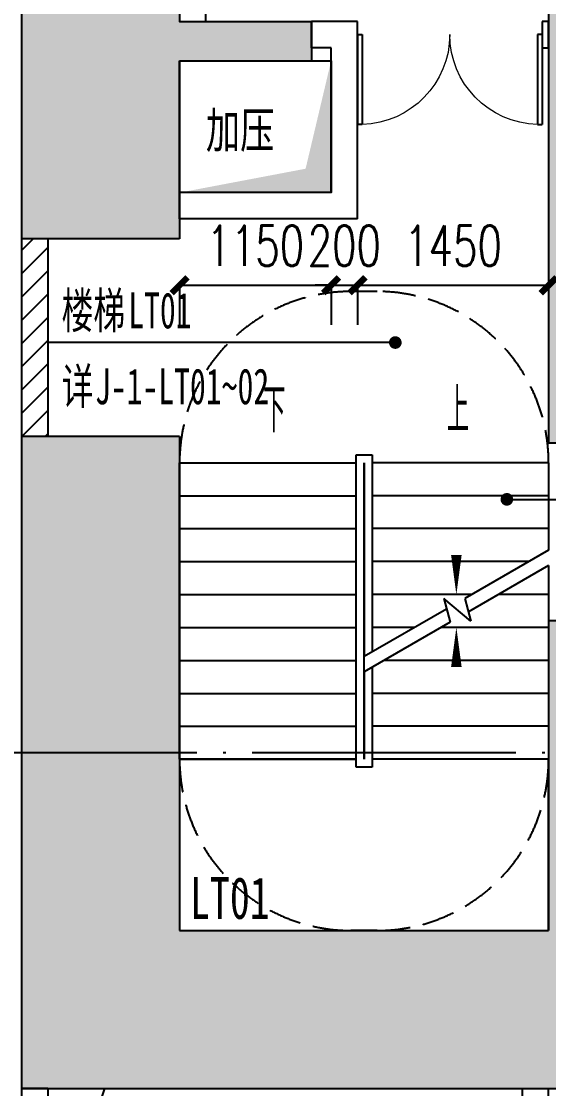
# Model space of a CAD drawing. Header units: millimetres. Extents: x 12325263 to 13848842, y -1463133 to 573208.
# Drawn here: x 12567297 to 12571297, y -876837 to -868737 of the extents above; entities that cross this region are included whole.
import ezdxf
from ezdxf.xclip import XClip

# ---------------------------------------------------------------- set-up
doc = ezdxf.new("R2010")
doc.units = ezdxf.units.MM
doc.header["$LTSCALE"] = 1000
doc.header["$XCLIPFRAME"] = 0
doc.linetypes.add('DASH', pattern=[0.35, 0.25, -0.1])
doc.linetypes.add('DOTE', pattern=[2.42, 2, -0.2, 0.02, -0.2])
for name, color, linetype in [('A-ANNO-DIMS', 83, 'Continuous'), ('A-ANNO-IDEN', 2, 'Continuous'), ('A-ANNO-SYMB', 3, 'Continuous'), ('A-ANNO-TEXT', 7, 'Continuous'), ('A-AXIS', 16, 'DOTE'), ('A-FLOR-STRS', 2, 'Continuous'), ('A-WALL', 5, 'Continuous'), ('A-WALL-PATT', 8, 'Continuous'), ('A_WALL(防火墙)', 151, 'Continuous'), ('DOOR_FIRE', 1, 'Continuous'), ('STAIR', 2, 'Continuous'), ('WALL', 5, 'Continuous'), ('WALL-SHATCH', 8, 'Continuous'), ('建筑-楼板开洞', 251, 'Continuous'), ('水条件', 1, 'Continuous')]:
    doc.layers.add(name, color=color, linetype=linetype)
doc.layers.add('砼梁虚线', color=4, linetype='DASH', lineweight=18)
doc.styles.add('_TCH_DIM', font='SIMPLEX.shx', dxfattribs={"width": 0.7, "bigfont": 'GBCBIG.shx'})
doc.styles.add('_TCH_DIM_T3', font='SIMPLEX.shx', dxfattribs={"width": 0.705882, "bigfont": 'GBCBIG.shx'})
doc.styles.add('TITXV', font='', dxfattribs={"width": 0.7})
doc.styles.add('宋体', font='', dxfattribs={"width": 0.65})
doc.styles.get('TITXV').set_extended_font_data('SimSun')
doc.styles.get('宋体').set_extended_font_data('SimSun')
doc.dimstyles.new('_TCH_ARCH&&120', dxfattribs={"dimtxt": 306, "dimasz": 120, "dimexe": 300, "dimexo": 360, "dimgap": 147, "dimtad": 1, "dimdec": 0, "dimzin": 0, "dimdsep": 46, "dimtxsty": '_TCH_DIM_T3', "dimblk": 'ARCHTICK', "dimcen": 0.09, "dimclrt": 7, "dimazin": 2, "dimtfac": 1, "dimtdec": 0, "dimtix": 1, "dimtmove": 2, "dimatfit": 3, "dimfxl": 1, "dimfxlon": 1, "dimtolj": 1, "dimtzin": 0, "dimarcsym": 0})

# ---------------------------------------------------------------- blocks, each defined once
blk = doc.blocks.new('adgshg13-A$C7F010FC0')
at = {"layer": 'WALL-SHATCH'}
h = blk.add_hatch(color=256, dxfattribs=at)
h.dxf.hatch_style = 1
h.paths.add_polyline_path([(-60384.2, -16880.9), (-763.2, 197.5), (12587.6, -13153.3), (12587.6, -157996), (-162964.9, -188820.4), (-171262.4, -180522.9), (-171262.4, -31310.9), (-150707.2, -10755.7), (-131860.1, -7980.9), (-99162.4, -7980.9), (-99162.4, -4980.9), (-76620.4, -4980.9), (-70107.7, -16880.9)], flags=16)
h.paths.add_polyline_path([(-60091.2, -16380.9), (-646.9, 646.9), (12987.6, -12987.6), (12987.6, -158331.9), (-163100.6, -189250.4), (-171662.4, -180688.6), (-171662.4, -31145.2), (-150777.9, -10260.7), (-131896.7, -7480.9), (-99562.4, -7480.9), (-99562.4, -4580.9), (-76365.6, -4580.9), (-69907.5, -16380.9)])
blk = doc.blocks.new('A$C4C7A72D3')
at = {"layer": 'WALL', "color": 1}
blk.add_blockref('adgshg13-A$C7F010FC0', (210433, 205503.6), dxfattribs=at)
blk = doc.blocks.new('qlzw')
at = {"layer": 'A-AXIS'}
blk.add_line((12411416.8, 1007589.8), (12486866.8, 1007589.8), dxfattribs=at)
blk = doc.blocks.new('asdfdsfds')
at = {"layer": 'A-WALL-PATT'}
for points in [[(-37000, 20250), (-37000, 17150), (-36200, 17050), (-35800, 17150), (-35800, 20250)], [(-33000, 17850), (-33000, 17150), (-32800, 17050), (-32800, 17850)], [(-36200, 17050), (-37000, 17150), (-37000, 15500), (-35800, 15500), (-35800, 16850)], [(-36200, 17050), (-35800, 16850), (-34800, 16850), (-34800, 17150), (-35800, 17150)], [(-32800, 17050), (-33000, 17150), (-33000, 13950), (-32600, 13950), (-32600, 16850)], [(-37000, 14000), (-37000, 9050), (-35800, 10250), (-35800, 14000)], [(-33000, 12600), (-33000, 10250), (-32600, 9050), (-32600, 12600)], [(-35800, 10250), (-37000, 9050), (-32600, 9050), (-33000, 10250)]]:
    blk.add_hatch(color=256, dxfattribs=at).paths.add_polyline_path(points)
at = {"layer": 'A-WALL'}
for p, q in [((-37000, 20250), (-37000, 17150)), ((-35800, 20250), (-35800, 17150)), ((-33000, 17850), (-33000, 17150)), ((-37000, 17150), (-37000, 15500)), ((-35800, 17150), (-34800, 17150)), ((-34800, 17150), (-34800, 16850)), ((-33000, 17150), (-33000, 13950)), ((-35800, 16850), (-34800, 16850)), ((-35800, 16850), (-35800, 15500)), ((-35800, 15500), (-37000, 15500)), ((-37000, 14000), (-37000, 9050)), ((-35800, 14000), (-37000, 14000)), ((-35800, 14000), (-35800, 10250)), ((-32600, 13950), (-33000, 13950)), ((-33000, 12600), (-33000, 10250)), ((-32600, 12600), (-33000, 12600)), ((-35800, 10250), (-33000, 10250)), ((-37000, 9050), (-32600, 9050))]:
    blk.add_line(p, q, dxfattribs=at)
blk = doc.blocks.new('管位')
at = {"layer": '水条件'}
blk.add_line((12573126, 675360.4), (12573126, 675160.4), dxfattribs=at)
blk.add_lwpolyline([(12573026, 675360.4), (12573226, 675360.4), (12573226, 675160.4), (12573026, 675160.4)], close=True, dxfattribs=at)
blk = doc.blocks.new('asdfasfasdfsdf')
at = {"layer": '水条件', "xscale": -1, "rotation": 270}
blk.add_blockref('管位', (-675260.4, -12573126), dxfattribs=at)
blk = doc.blocks.new('_ArchTick')
at = {"color": 0, "linetype": 'ByBlock', "const_width": 0.4}
blk.add_lwpolyline([(-0.5, -0.5), (0.5, 0.5)], dxfattribs=at)
blk = doc.blocks.new('*D4141')
at = {"layer": 'A-ANNO-DIMS', "color": 0, "lineweight": -2, "transparency": 16777216}
for p, q in [((12568496.8, -870739), (12568496.8, -871040)), ((12568496.8, -870740), (12569646.8, -870740)), ((12569646.8, -870739), (12569646.8, -871040))]:
    blk.add_line(p, q, dxfattribs=at)
at = {"layer": 'Defpoints', "color": 0, "transparency": 16777216}
for p in [(12568496.8, -870036.8), (12569646.8, -870036.8), (12569646.8, -870740)]:
    blk.add_point(p, dxfattribs=at)
at = {"layer": 'A-ANNO-DIMS', "color": 0, "lineweight": -2, "transparency": 16777216, "xscale": 120, "yscale": 120, "zscale": 120, "rotation": 180}
blk.add_blockref('_ArchTick', (12568496.8, -870740), dxfattribs=at)
at = {"layer": 'A-ANNO-DIMS', "color": 0, "lineweight": -2, "transparency": 16777216, "xscale": 120, "yscale": 120, "zscale": 120}
blk.add_blockref('_ArchTick', (12569646.8, -870740), dxfattribs=at)
at = {"layer": 'A-ANNO-DIMS', "color": 7, "transparency": 16777216, "insert": (12569071.8, -870440), "char_height": 306, "attachment_point": 5, "style": '_TCH_DIM_T3'}
blk.add_mtext('\\A1;1150', dxfattribs=at)
blk = doc.blocks.new('*D4142')
at = {"layer": 'A-ANNO-DIMS', "color": 0, "lineweight": -2, "transparency": 16777216}
for p, q in [((12569646.8, -870740), (12569526.8, -870740)), ((12569646.8, -870739), (12569646.8, -871040)), ((12569646.8, -870740), (12569846.8, -870740)), ((12569846.8, -870739), (12569846.8, -871040)), ((12569846.8, -870740), (12569966.8, -870740))]:
    blk.add_line(p, q, dxfattribs=at)
at = {"layer": 'Defpoints', "color": 0, "transparency": 16777216}
for p in [(12569646.8, -870036.8), (12569846.8, -870036.8), (12569846.8, -870740)]:
    blk.add_point(p, dxfattribs=at)
at = {"layer": 'A-ANNO-DIMS', "color": 0, "lineweight": -2, "transparency": 16777216, "xscale": 120, "yscale": 120, "zscale": 120}
blk.add_blockref('_ArchTick', (12569646.8, -870740), dxfattribs=at)
at = {"layer": 'A-ANNO-DIMS', "color": 0, "lineweight": -2, "transparency": 16777216, "xscale": 120, "yscale": 120, "zscale": 120, "rotation": 180}
blk.add_blockref('_ArchTick', (12569846.8, -870740), dxfattribs=at)
at = {"layer": 'A-ANNO-DIMS', "color": 7, "transparency": 16777216, "insert": (12569746.8, -870440), "char_height": 306, "attachment_point": 5, "style": '_TCH_DIM_T3'}
blk.add_mtext('\\A1;200', dxfattribs=at)
blk = doc.blocks.new('*D4143')
at = {"layer": 'A-ANNO-DIMS', "color": 0, "lineweight": -2, "transparency": 16777216}
for p, q in [((12569846.8, -870739), (12569846.8, -871040)), ((12569846.8, -870740), (12571296.8, -870740)), ((12571296.8, -870739), (12571296.8, -871040))]:
    blk.add_line(p, q, dxfattribs=at)
at = {"layer": 'Defpoints', "color": 0, "transparency": 16777216}
for p in [(12569846.8, -870036.8), (12571296.8, -870036.8), (12571296.8, -870740)]:
    blk.add_point(p, dxfattribs=at)
at = {"layer": 'A-ANNO-DIMS', "color": 0, "lineweight": -2, "transparency": 16777216, "xscale": 120, "yscale": 120, "zscale": 120, "rotation": 180}
blk.add_blockref('_ArchTick', (12569846.8, -870740), dxfattribs=at)
at = {"layer": 'A-ANNO-DIMS', "color": 0, "lineweight": -2, "transparency": 16777216, "xscale": 120, "yscale": 120, "zscale": 120}
blk.add_blockref('_ArchTick', (12571296.8, -870740), dxfattribs=at)
at = {"layer": 'A-ANNO-DIMS', "color": 7, "transparency": 16777216, "insert": (12570571.8, -870440), "char_height": 306, "attachment_point": 5, "style": '_TCH_DIM_T3'}
blk.add_mtext('\\A1;1450', dxfattribs=at)
blk = doc.blocks.new('*D4767')
at = {"layer": 'A-ANNO-DIMS', "color": 0, "lineweight": -2, "transparency": 16777216}
for p, q in [((12564896.8, -877069), (12564896.8, -877370)), ((12564896.8, -877070), (12567296.8, -877070)), ((12567296.8, -877069), (12567296.8, -877370))]:
    blk.add_line(p, q, dxfattribs=at)
at = {"layer": 'Defpoints', "color": 0, "transparency": 16777216}
for p in [(12564896.8, -876250), (12567296.8, -876250), (12567296.8, -877070)]:
    blk.add_point(p, dxfattribs=at)
at = {"layer": 'A-ANNO-DIMS', "color": 0, "lineweight": -2, "transparency": 16777216, "xscale": 120, "yscale": 120, "zscale": 120, "rotation": 180}
blk.add_blockref('_ArchTick', (12564896.8, -877070), dxfattribs=at)
at = {"layer": 'A-ANNO-DIMS', "color": 0, "lineweight": -2, "transparency": 16777216, "xscale": 120, "yscale": 120, "zscale": 120}
blk.add_blockref('_ArchTick', (12567296.8, -877070), dxfattribs=at)
at = {"layer": 'A-ANNO-DIMS', "color": 7, "transparency": 16777216, "insert": (12566096.8, -876770), "char_height": 306, "attachment_point": 5, "style": '_TCH_DIM_T3'}
blk.add_mtext('\\A1;2400', dxfattribs=at)
blk = doc.blocks.new('$DorLib2D$00000002')
for p, q in [((-0.5, 0), (-0.5, 0.4875)), ((-0.475, 0.4875), (-0.5, 0.4875)), ((-0.475, 0), (-0.475, 0.4875)), ((0.475, 0), (0.475, 0.4875)), ((0.475, 0.4875), (0.5, 0.4875)), ((0.5, 0), (0.5, 0.4875)), ((-0.5, 0), (-0.475, 0)), ((0.5, 0), (0.475, 0))]:
    blk.add_line(p, q)
at = {"lineweight": 13}
for centre, start, end in [((-0.4875, 0), 0, 88.53072), ((0.4875, 0), 91.46928, 180)]:
    blk.add_arc(centre, 0.4875, start, end, dxfattribs=at)

msp = doc.modelspace()

# ---------------------------------------------------------------- block references
ref = msp.add_blockref('A$C4C7A72D3', (12385714.9, -906209.5), dxfattribs=dict(rotation=350.041249254255))
XClip(ref).set_block_clipping_path([(223442.8584877662, 85923.1187333744), (220542.7961432356, 85923.1422391906), (220542.8579492103, 89292.823275506), (211526.9150355905, 89292.8101311298), (210631.4331447985, 94392.8080583527), (206113.3685902953, 94392.8025418455), (206001.4315187763, 95030.3127344656), (204376.2826588508, 94744.9613686837), (203364.4570056833, 100506.9030052917), (197947.3947122637, 99555.7482674252), (192482.3428474721, 130679.4765393781), (190118.7804593667, 130264.4504016289), (191623.4071957469, 121695.6427078634), (177046.6486519482, 119136.2011700841), (175707.6223907359, 126760.8483765714), (173902.988371335, 128026.4039125028), (169528.3854461554, 127258.2903269802), (169070.0967394859, 129868.3614864857), (163308.2517458182, 128856.6693391807), (163766.52659606, 126246.6171700556), (159679.1795131005, 125528.9180921423), (170669.6888374612, 62935.797914044), (167222.1989369914, 62330.4650948944), (167939.7759490944, 58243.6808593175), (171386.9528796654, 58848.2912487988), (172857.0656793863, 50477.0032648193), (165962.5026008021, 49266.4230898353), (168037.7813034765, 37447.1796448426), (140649.9584970828, 32638.2390106404), (115387.9799239188, 28202.5781787895), (95598.7254695911, 140907.4332163476), (226939.476109907, 163968.8668500402), (240128.6952811591, 88852.8973128139)])

# ---------------------------------------------------------------- next in the draw order: hatches: boundary and pattern name
at = {"layer": 'A-WALL-PATT'}
h = msp.add_hatch(dxfattribs=at)
h.set_pattern_fill('普通砖', color=256, scale=50, style=0)
h.set_pattern_definition([(45, (0, 89.76), (-88.388383, 88.388383), [])])
h.paths.add_polyline_path([(12567296.8, -870386.8), (12567296.8, -871886.8), (12567496.8, -871886.8), (12567496.8, -870386.8)])
at = {"layer": '建筑-楼板开洞'}
h = msp.add_hatch(color=256, dxfattribs=at)
h.dxf.hatch_style = 1
h.paths.add_polyline_path([(12569646.8, -869036.8), (12569646.8, -870036.8), (12568496.8, -870036.8), (12569453.1, -869855.3)])

# ---------------------------------------------------------------- next in the draw order: linework, layer by layer
at = {"layer": 'A-ANNO-IDEN'}
for p, q in [((12569092.9, -871174.5), (12567493.9, -871174.5)), ((12570133.6, -871174.5), (12569092.9, -871174.5)), ((12570980, -872364.5), (12572020.7, -872364.5))]:
    msp.add_line(p, q, dxfattribs=at)
at = {"layer": 'A-ANNO-IDEN', "const_width": 48}
for points in [[(12570157.6, -871174.5, 1), (12570109.6, -871174.5, 1)], [(12570956, -872364.5, 1), (12571004, -872364.5, 1)]]:
    msp.add_lwpolyline(points, format="xyb", close=True, dxfattribs=at)
at = {"layer": 'A-ANNO-SYMB'}
for points in [[(12569196.8, -871961.8, 0, 0, 0), (12569196.8, -874986.8, 0, 0, 0), (12570596.8, -874986.8, 0, 0, 0), (12570596.8, -873336.8, 0, 80, 0), (12570596.8, -873636.8, 0, 0, 0)], [(12570596.8, -871961.8, 0, 0, 0), (12570596.8, -873086.8, 0, 80, 0), (12570596.8, -872786.8, 0, 0, 0)]]:
    msp.add_lwpolyline(points, format="xyseb", dxfattribs=at)
at = {"layer": 'A-FLOR-STRS'}
for p, q in [((12569836.8, -872026.8), (12569956.8, -872026.8)), ((12569836.8, -874396.8), (12569836.8, -872026.8)), ((12569956.8, -872026.8), (12569956.8, -873523.6)), ((12568496.8, -874336.8), (12568496.8, -872086.8)), ((12568496.8, -872086.8), (12569836.8, -872086.8)), ((12569896.8, -872086.8), (12569896.8, -873558.2)), ((12569896.8, -874336.8), (12569896.8, -872086.8)), ((12569896.8, -872086.8), (12569896.8, -872086.8)), ((12569896.8, -872086.8), (12569896.8, -873558.2)), ((12569896.8, -873558.2), (12569896.8, -872086.8)), ((12569896.8, -872086.8), (12569896.8, -872086.8)), ((12571296.8, -872086.8), (12569956.8, -872086.8)), ((12571296.8, -872086.8), (12571296.8, -872749.9)), ((12568496.8, -872336.8), (12569836.8, -872336.8)), ((12571296.8, -872336.8), (12569956.8, -872336.8)), ((12568496.8, -872586.8), (12569836.8, -872586.8)), ((12571296.8, -872586.8), (12569956.8, -872586.8)), ((12571296.8, -872749.9), (12570661.2, -873116.9)), ((12568496.8, -872836.8), (12569836.8, -872836.8)), ((12571146.3, -872836.8), (12569956.8, -872836.8)), ((12571296.8, -872865.4), (12570688, -873216.9)), ((12571296.8, -872865.4), (12571296.8, -874336.8)), ((12568496.8, -873086.8), (12569836.8, -873086.8)), ((12570713.3, -873086.8), (12569956.8, -873086.8)), ((12571296.8, -873086.8), (12570913.3, -873086.8)), ((12570707.4, -873289.2), (12570501.4, -873116.3)), ((12570501.4, -873116.3), (12570549.7, -873296.7)), ((12570661.2, -873116.9), (12570707.4, -873289.2)), ((12570522.9, -873196.7), (12569896.8, -873558.2)), ((12568496.8, -873336.8), (12569836.8, -873336.8)), ((12570549.7, -873296.7), (12569896.8, -873673.7)), ((12570280.3, -873336.8), (12569956.8, -873336.8)), ((12571296.8, -873336.8), (12570480.3, -873336.8)), ((12568496.8, -873586.8), (12569836.8, -873586.8)), ((12569956.8, -873639), (12569956.8, -874396.8)), ((12571296.8, -873586.8), (12570047.3, -873586.8)), ((12569896.8, -873673.7), (12569896.8, -874336.8)), ((12569896.8, -873673.7), (12569896.8, -874336.8)), ((12569896.8, -874336.8), (12569896.8, -873673.7)), ((12568496.8, -873836.8), (12569836.8, -873836.8)), ((12571296.8, -873836.8), (12569956.8, -873836.8)), ((12568496.8, -874086.8), (12569836.8, -874086.8)), ((12571296.8, -874086.8), (12569956.8, -874086.8)), ((12568496.8, -874336.8), (12569836.8, -874336.8)), ((12568496.8, -874336.8), (12568496.8, -875636.8)), ((12569836.8, -874336.8), (12568496.8, -874336.8)), ((12569896.8, -874336.8), (12569896.8, -874336.8)), ((12571296.8, -874336.8), (12569956.8, -874336.8)), ((12571296.8, -874336.8), (12569956.8, -874336.8)), ((12571296.8, -875636.8), (12571296.8, -874336.8)), ((12569956.8, -874396.8), (12569836.8, -874396.8)), ((12568496.8, -875636.8), (12571296.8, -875636.8))]:
    msp.add_line(p, q, dxfattribs=at)
at = {"layer": 'A-WALL'}
for p, q in [((12569746.8, -868736.8), (12569496.8, -868736.8)), ((12569496.8, -868936.8), (12569496.8, -868736.8)), ((12569846.8, -868736.8), (12569746.8, -868736.8)), ((12569846.8, -868936.8), (12569846.8, -868736.8)), ((12571296.8, -868736.8), (12571246.8, -868736.8)), ((12571246.8, -868736.8), (12571246.8, -868936.8)), ((12571296.8, -868936.8), (12571296.8, -868736.8)), ((12569646.8, -868936.8), (12569496.8, -868936.8)), ((12569646.8, -870036.8), (12569646.8, -868936.8)), ((12569846.8, -870236.8), (12569846.8, -868936.8)), ((12571246.8, -868936.8), (12571296.8, -868936.8)), ((12569646.8, -870036.8), (12568496.8, -870036.8)), ((12568496.8, -870236.8), (12568496.8, -870036.8)), ((12569846.8, -870236.8), (12568496.8, -870236.8)), ((12567296.8, -876836.8), (12567296.8, -878736.8)), ((12567496.8, -876836.8), (12567296.8, -876836.8)), ((12567496.8, -876836.8), (12567496.8, -878536.8)), ((12571296.8, -878536.8), (12571296.8, -876836.8)), ((12571296.8, -876836.8), (12571496.8, -876836.8))]:
    msp.add_line(p, q, dxfattribs=at)
at = {"layer": 'A_WALL(防火墙)'}
for p, q in [((12567296.8, -870386.8), (12567296.8, -871886.8)), ((12567496.8, -870386.8), (12567296.8, -870386.8)), ((12567496.8, -870386.8), (12567496.8, -871886.8)), ((12567496.8, -871886.8), (12567296.8, -871886.8))]:
    msp.add_line(p, q, dxfattribs=at)
at = {"layer": 'STAIR', "linetype": 'DASH'}
for points in [[(12571296.6, -872086.8, 0.414214), (12569996.7, -870786.9), (12569796.7, -870786.9, 0.414214), (12568496.8, -872086.8)], [(12571296.6, -874336.8, -0.414214), (12569996.7, -875636.7), (12569796.7, -875636.7, -0.414214), (12568496.8, -874336.8)]]:
    msp.add_lwpolyline(points, format="xyb", dxfattribs=at)
at = {"layer": '建筑-楼板开洞'}
for points in [[(12568496.8, -869036.8), (12569646.8, -869036.8), (12569646.8, -870036.8), (12568496.8, -870036.8)], [(12567928.9, -876836.8), (12571097.2, -876836.8), (12571097.2, -878536.8), (12567596.8, -878536.8), (12567596.8, -877855.3)]]:
    msp.add_lwpolyline(points, close=True, dxfattribs=at)
at = {"layer": '砼梁虚线', "color": 3, "linetype": 'ByBlock'}
msp.add_line((12571296.8, -875636.8), (12568496.8, -875636.8), dxfattribs=at)

# ---------------------------------------------------------------- next in the draw order: block references
at = {"color": 2}
msp.add_blockref('qlzw', (133430, -1881876.5), dxfattribs=at)
for name, p in [('asdfdsfds', (12604296.8, -885886.8)), ('asdfasfasdfsdf', (12568596.8, -868636.8))]:
    msp.add_blockref(name, p)
at = {"layer": 'DOOR_FIRE', "xscale": -1400, "yscale": 1400, "zscale": 200, "rotation": 180}
msp.add_blockref('$DorLib2D$00000002', (12570546.8, -868836.8), dxfattribs=at)

# ---------------------------------------------------------------- next in the draw order: texts
at = {"layer": 'A-ANNO-TEXT'}
for s, height, style, width, p in [('加压', 271.9, 'TITXV', 0.7, (12568696.9, -869699.1)), ('楼梯', 271.9, '宋体', 0.65, (12567601.9, -871066.5)), ('LT01', 271.9, '宋体', 0.65, (12568107.4, -871066.5)), ('详', 271.9, '宋体', 0.65, (12567601.9, -871642.5)), ('J-1-LT01~02', 271.899, '宋体', 0.65, (12567854.6, -871642.5)), ('下', 337.6, '_TCH_DIM', 0.7, (12569130.3, -871856.8)), ('上', 337.6, '_TCH_DIM', 0.7, (12570523.8, -871856.8)), ('LT01', 317.22, 'TITXV', 0.7, (12568576.8, -875548.1))]:
    msp.add_text(s, height=height, dxfattribs=dict(at, style=style, width=width)).set_placement(p)

# ---------------------------------------------------------------- next in the draw order: dimensions: what is measured, and where the dimension line sits
at = {"layer": 'A-ANNO-DIMS'}
for p1, p2, distance, picture, middle in [((12568496.8, -870036.8), (12569646.8, -870036.8), -703.2, '*D4141', (12569071.8, -870440)), ((12569646.8, -870036.8), (12569846.8, -870036.8), -703.2, '*D4142', (12569746.8, -870440)), ((12569846.8, -870036.8), (12571296.8, -870036.8), -703.2, '*D4143', (12570571.8, -870440)), ((12564896.8, -876250), (12567296.8, -876250), -820, '*D4767', (12566096.8, -876770))]:
    dim = msp.add_aligned_dim(p1=p1, p2=p2, distance=distance, dimstyle='_TCH_ARCH&&120', dxfattribs=at)
    dim.commit()
    dim.dimension.update_dxf_attribs({"geometry": picture, "text_midpoint": middle})

doc.saveas('drawing.dxf')
